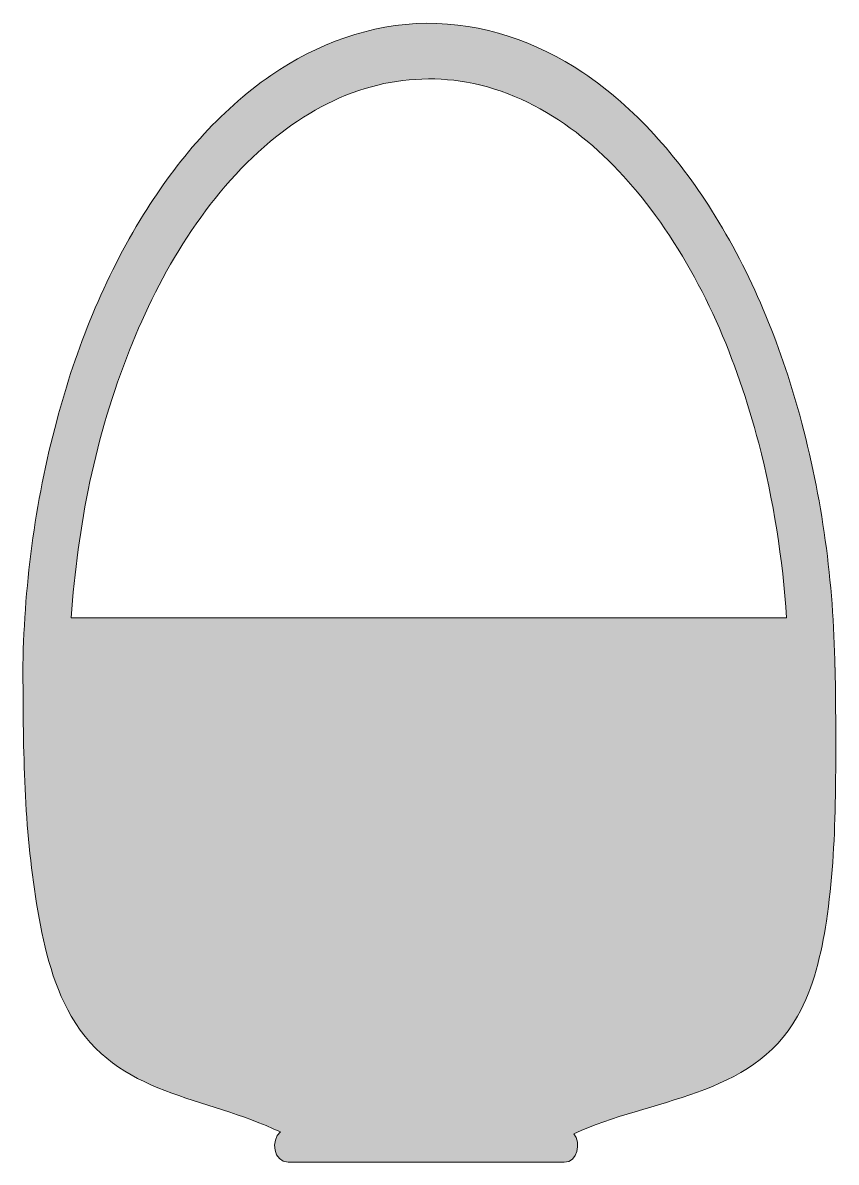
# Model space of a CAD drawing. Header units: inches. Extents: x 0 to 73, y 0 to 102.
import ezdxf

# ---------------------------------------------------------------- set-up
doc = ezdxf.new("R2010")
doc.units = ezdxf.units.IN
doc.header["$MEASUREMENT"] = 0
doc.layers.add('Layer 1', color=7, linetype='Continuous')

msp = doc.modelspace()

# ---------------------------------------------------------------- hatches: boundary and pattern name
at = {"layer": 'Layer 1', "true_color": 0xf6921e}
h = msp.add_hatch(color=30, dxfattribs=at)
h.dxf.hatch_style = 2
edge = h.paths.add_edge_path()
edge.add_spline(control_points=[(71.74, 21.5), (72.27, 24.97), (72.46, 28.49), (72.53, 31.99), (72.62, 36.03), (72.57, 40.08), (72.53, 44.12), (72.53, 44.12), (72.51, 44.12), (72.51, 44.12), (72.38, 51.71), (71.38, 59.31), (69.36, 66.63), (67.6, 73.05), (65.05, 79.3), (61.49, 84.94), (58.48, 89.68), (54.7, 94.06), (50.01, 97.2), (45.87, 99.97), (41.04, 101.65), (36.04, 101.6), (31.04, 101.55), (26.25, 99.78), (22.16, 96.96), (17.5, 93.75), (13.75, 89.32), (10.78, 84.54), (7.26, 78.87), (4.75, 72.59), (3.03, 66.15), (1.05, 58.82), (0.09, 51.21), (0, 43.62), (0, 43.62), (0.02, 43.62), (0.02, 43.62), (0.02, 36.77), (0.12, 29.85), (1.23, 23.08), (1.79, 19.64), (2.58, 16.07), (4.33, 13.02), (8.4, 5.92), (16.27, 5.91), (23, 2.7), (22.12, 1.97), (22.37, 0), (23.7, 0), (23.7, 0), (48.32, 0), (48.32, 0), (49.56, 0), (49.86, 1.74), (49.19, 2.53), (56.13, 5.74), (65.02, 5.72), (69.16, 13.02), (70.62, 15.6), (71.29, 18.6), (71.74, 21.5)], knot_values=[0, 0, 0, 0, 1, 1, 1, 2, 2, 2, 3, 3, 3, 4, 4, 4, 5, 5, 5, 6, 6, 6, 7, 7, 7, 8, 8, 8, 9, 9, 9, 10, 10, 10, 11, 11, 11, 12, 12, 12, 13, 13, 13, 14, 14, 14, 15, 15, 15, 16, 16, 16, 17, 17, 17, 18, 18, 18, 19, 19, 19, 20, 20, 20, 20], degree=3, periodic=1)
edge = h.paths.add_edge_path()
edge.add_spline(control_points=[(9.53, 72.45), (12.3, 79.39), (16.3, 86.2), (22.09, 91.05), (24.59, 93.14), (27.45, 94.84), (30.58, 95.79), (33.5, 96.68), (36.61, 96.88), (39.62, 96.35), (46.43, 95.14), (52.01, 90.42), (56.07, 85.03), (60.7, 78.86), (63.76, 71.57), (65.7, 64.14), (67.03, 59.05), (67.84, 53.82), (68.19, 48.57), (68.19, 48.57), (4.33, 48.57), (4.33, 48.57), (4.88, 56.72), (6.5, 64.85), (9.53, 72.45)], knot_values=[0, 0, 0, 0, 1, 1, 1, 2, 2, 2, 3, 3, 3, 4, 4, 4, 5, 5, 5, 6, 6, 6, 7, 7, 7, 8, 8, 8, 8], degree=3, periodic=1)

# ---------------------------------------------------------------- linework, layer by layer
at = {"layer": 'Layer 1', "lineweight": 0}
for points, knots in [([(71.74, 21.5), (72.27, 24.97), (72.46, 28.49), (72.53, 31.99), (72.62, 36.03), (72.57, 40.08), (72.53, 44.12), (72.53, 44.12), (72.51, 44.12), (72.51, 44.12), (72.38, 51.71), (71.38, 59.31), (69.36, 66.63), (67.6, 73.05), (65.05, 79.3), (61.49, 84.94), (58.48, 89.68), (54.7, 94.06), (50.01, 97.2), (45.87, 99.97), (41.04, 101.65), (36.04, 101.6), (31.04, 101.55), (26.25, 99.78), (22.16, 96.96), (17.5, 93.75), (13.75, 89.32), (10.78, 84.54), (7.26, 78.87), (4.75, 72.59), (3.03, 66.15), (1.05, 58.82), (0.09, 51.21), (0, 43.62), (0, 43.62), (0.02, 43.62), (0.02, 43.62), (0.02, 36.77), (0.12, 29.85), (1.23, 23.08), (1.79, 19.64), (2.58, 16.07), (4.33, 13.02), (8.4, 5.92), (16.27, 5.91), (23, 2.7), (22.12, 1.97), (22.37, 0), (23.7, 0), (23.7, 0), (48.32, 0), (48.32, 0), (49.56, 0), (49.86, 1.74), (49.19, 2.53), (56.13, 5.74), (65.02, 5.72), (69.16, 13.02), (70.62, 15.6), (71.29, 18.6), (71.74, 21.5)], [0, 0, 0, 0, 1, 1, 1, 2, 2, 2, 3, 3, 3, 4, 4, 4, 5, 5, 5, 6, 6, 6, 7, 7, 7, 8, 8, 8, 9, 9, 9, 10, 10, 10, 11, 11, 11, 12, 12, 12, 13, 13, 13, 14, 14, 14, 15, 15, 15, 16, 16, 16, 17, 17, 17, 18, 18, 18, 19, 19, 19, 20, 20, 20, 20]), ([(9.53, 72.45), (12.3, 79.39), (16.3, 86.2), (22.09, 91.05), (24.59, 93.14), (27.45, 94.84), (30.58, 95.79), (33.5, 96.68), (36.61, 96.88), (39.62, 96.35), (46.43, 95.14), (52.01, 90.42), (56.07, 85.03), (60.7, 78.86), (63.76, 71.57), (65.7, 64.14), (67.03, 59.05), (67.84, 53.82), (68.19, 48.57), (68.19, 48.57), (4.33, 48.57), (4.33, 48.57), (4.88, 56.72), (6.5, 64.85), (9.53, 72.45)], [0, 0, 0, 0, 1, 1, 1, 2, 2, 2, 3, 3, 3, 4, 4, 4, 5, 5, 5, 6, 6, 6, 7, 7, 7, 8, 8, 8, 8])]:
    msp.add_open_spline(points, degree=3, knots=knots, dxfattribs=at)

doc.saveas('drawing.dxf')
